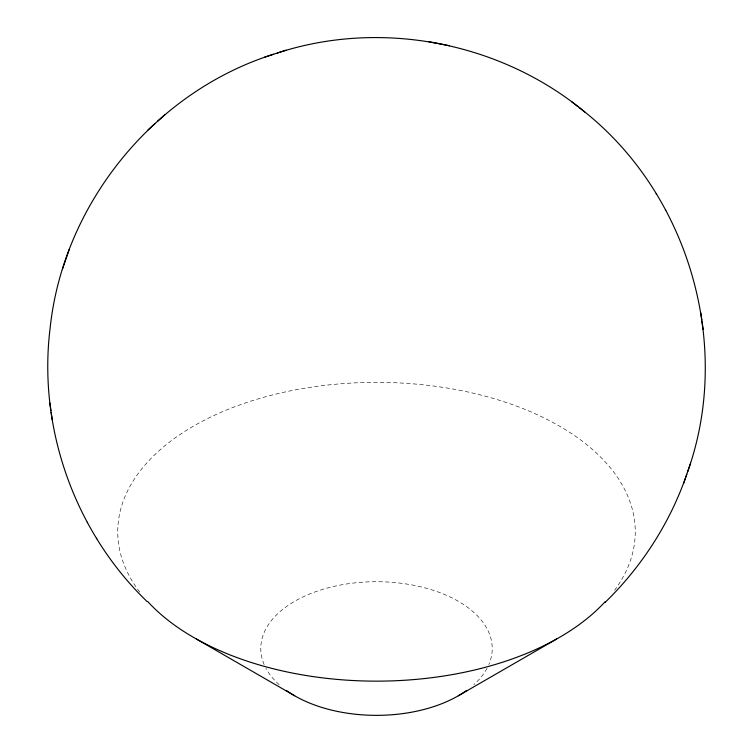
<?xml version="1.0" encoding="UTF-8"?>
<svg xmlns="http://www.w3.org/2000/svg" width="753" height="753" viewBox="0 0 753 753"><rect width="100%" height="100%" fill="white"/><g stroke="black" fill="none" stroke-linecap="round" stroke-linejoin="round"><path stroke-width="0.56" stroke-dasharray="3.77 2.82" d="M264.171 664.598A115.727 66.81 0 0 1 376.5 581.721A115.727 66.81 0 0 1 488.829 664.598M487.059 668.278A115.727 66.81 0 0 1 473.853 684.656M279.147 684.656A115.727 66.81 0 0 1 265.941 668.278M139.747 592.037A258.759 149.395 0 0 1 374.825 382.355A258.759 149.395 0 0 1 614.589 590.258"/><path stroke-width="1.13" d="M273.64 54.216C154.007 91.894 62.885 204.119 50.046 328.807C37.857 428.278 74.971 532.136 147.146 601.591M687.602 471.905C733.441 343.622 687.621 189.982 579.179 107.594M69.295 249.281L62.424 269.226M604.951 602.569C641.641 566.868 670.217 522.695 686.783 474.211M683.705 483.162L690.576 463.227M148.049 129.883L154.93 123.671M157.725 121.139L164.662 114.88M458.332 695.781L556.608 639.015M277.226 53.058C381.056 18.966 500.98 42.272 584.94 112.103M264.745 57.096L286.046 50.206M449.532 45.726L428.834 41.707M196.392 639.015L294.668 695.781M571.631 101.721L577.815 106.559M665.445 209.748L665.784 210.303M87.216 522.149L87.555 522.704M656.183 193.662L656.484 194.227M96.516 538.226L96.817 538.79M700.798 312.768L701.815 320.016M702.031 321.719L703.133 329.494M49.867 402.959L50.969 410.733M51.185 412.437L52.202 419.685M466.606 690.463A115.727 66.81 0 0 1 286.394 690.463M605.196 601.638A258.759 149.395 0 0 1 376.5 681.145A258.759 149.395 0 0 1 147.804 601.638"/></g></svg>
